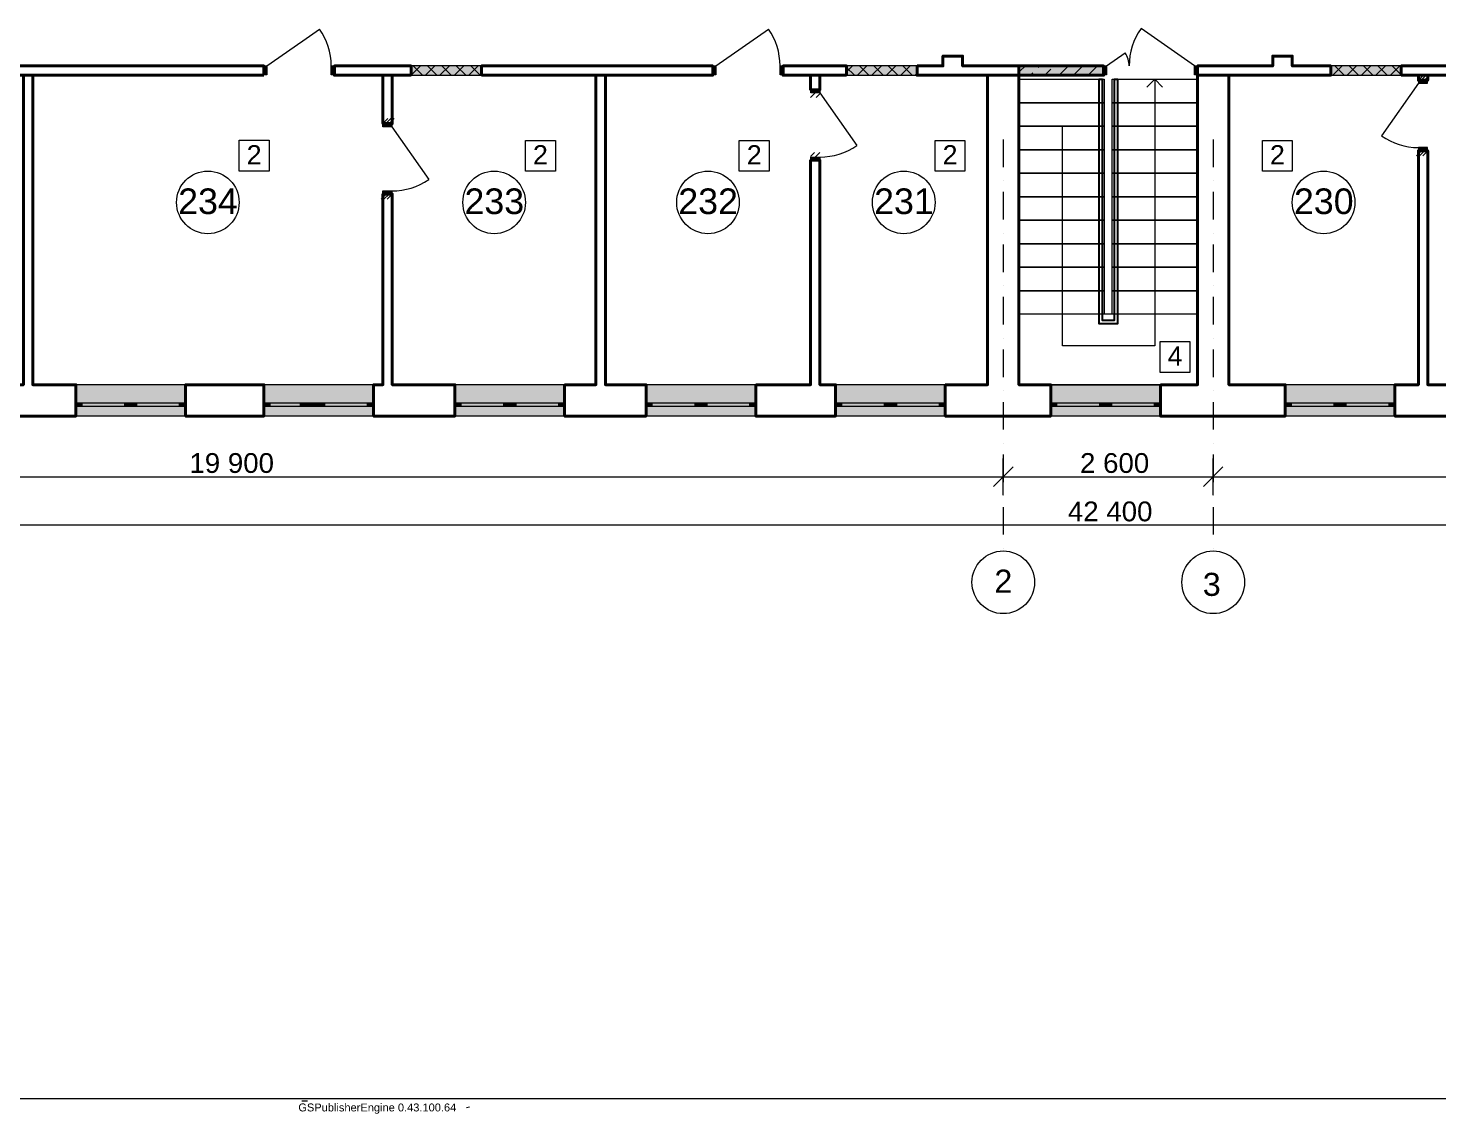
# Model space of a CAD drawing. Header units: millimetres. Extents: x 1372 to 666090, y 1285 to 31551.
# Drawn here: x 236444 to 254440, y 2959 to 16818 of the extents above; entities that cross this region are included whole.
import ezdxf

# ---------------------------------------------------------------- set-up
doc = ezdxf.new("R2010")
doc.units = ezdxf.units.MM
doc.layers.add('PDF _2D - Общий', color=7, linetype='Continuous', true_color=0x7e7e7e)
for name, color, linetype in [('PDF _2D-чертеж - Общий', 7, 'Continuous'), ('PDF _ar_note', 7, 'Continuous'), ('PDF _Аннотация - Общий', 7, 'Continuous'), ('PDF _Геометрия', 7, 'Continuous'), ('PDF _Интерьер - Мебель', 7, 'Continuous'), ('PDF _Конструктив - Стены Несущие', 7, 'Continuous'), ('PDF _Размер - Общий', 7, 'Continuous'), ('PDF _Слой ArchiCAD', 7, 'Continuous'), ('PDF _Текст', 7, 'Continuous')]:
    doc.layers.add(name, color=color, linetype=linetype)
doc.styles.add('PDF Arial', font='arial.ttf')

msp = doc.modelspace()

# ---------------------------------------------------------------- hatches: boundary and pattern name
at = {"layer": 'PDF _Конструктив - Стены Несущие', "true_color": 0xffffff, "transparency": 33554559}
for points in [[(249092.7, 16336.5), (250172.7, 16336.5), (250172.7, 16221.5), (250172.7, 16216.5), (249092.7, 16216.5)], [(237052.8, 11866.6), (237052.8, 11986.6), (237052.8, 12036.6), (237052.8, 12266.6), (238452.8, 12266.6), (238452.8, 12036.6), (238452.8, 11986.6), (238452.8, 11866.6)], [(239452.8, 12266.6), (239936.8, 12266.6), (239936.8, 11866.6), (239452.8, 11866.6), (239452.8, 11986.6), (239452.8, 12036.6)], [(240852.8, 11866.5), (239909.1, 11866.5), (239909.1, 12266.5), (240852.8, 12266.5), (240852.8, 12036.5), (240852.8, 11986.5)], [(241892.8, 11866.5), (241892.8, 11986.5), (241892.8, 12036.5), (241892.8, 12266.5), (243292.8, 12266.5), (243292.8, 12036.5), (243292.8, 11986.5), (243292.8, 11866.5)], [(244332.8, 11866.5), (244332.8, 11986.5), (244332.8, 12036.5), (244332.8, 12266.5), (245732.7, 12266.5), (245732.7, 12036.5), (245732.7, 11986.5), (245732.7, 11866.5)], [(246752.7, 11866.5), (246752.7, 11986.5), (246752.7, 12036.5), (246752.7, 12266.5), (248152.7, 12266.5), (248152.7, 12036.5), (248152.7, 11986.5), (248152.7, 11866.5)], [(249498.5, 11866.5), (249498.5, 11986.5), (249498.5, 12036.5), (249498.5, 12266.5), (250898.5, 12266.5), (250898.5, 12036.5), (250898.5, 11986.5), (250898.5, 11866.5)], [(252492.7, 11866.5), (252492.7, 11986.5), (252492.7, 12036.5), (252492.7, 12266.5), (253892.7, 12266.5), (253892.7, 12036.5), (253892.7, 11986.5), (253892.7, 11866.5)]]:
    msp.add_hatch(color=7, dxfattribs=at).paths.add_polyline_path(points)

# ---------------------------------------------------------------- linework, layer by layer
at = {"layer": 'PDF _2D - Общий', "color": 7, "lineweight": 20}
for points in [[(241332.8, 16336.5), (241332.8, 16216.5), (242232.8, 16216.5), (242232.8, 16336.5)], [(246892.7, 16336.5), (246892.7, 16216.5), (247792.7, 16216.5), (247792.7, 16336.5)], [(253072.7, 16336.5), (253072.7, 16216.5), (253972.7, 16216.5), (253972.7, 16336.5)]]:
    msp.add_lwpolyline(points, close=True, dxfattribs=at)
for points in [[(241333.3, 16216.5), (241453.3, 16336.5)], [(241477.9, 16216.5), (241357.9, 16336.5)], [(241517.1, 16216.5), (241637.1, 16336.5)], [(241661.8, 16216.5), (241541.8, 16336.5)], [(241701, 16216.5), (241821, 16336.5)], [(241845.6, 16216.5), (241725.6, 16336.5)], [(241884.8, 16216.5), (242004.8, 16336.5)], [(242029.5, 16216.5), (241909.5, 16336.5)], [(242068.7, 16216.5), (242188.7, 16336.5)], [(242213.3, 16216.5), (242093.3, 16336.5)], [(246892.7, 16260.6), (246968.7, 16336.5)], [(246993.3, 16216.5), (246892.7, 16317.1)], [(247032.5, 16216.5), (247152.5, 16336.5)], [(247177.2, 16216.5), (247057.2, 16336.5)], [(247216.4, 16216.5), (247336.4, 16336.5)], [(247361, 16216.5), (247241, 16336.5)], [(247400.2, 16216.5), (247520.2, 16336.5)], [(247544.9, 16216.5), (247424.9, 16336.5)], [(247584.1, 16216.5), (247704.1, 16336.5)], [(247728.7, 16216.5), (247608.7, 16336.5)], [(247767.9, 16216.5), (247792.7, 16241.3)], [(247792.7, 16336.4), (247792.6, 16336.5)], [(253099.5, 16216.5), (253219.5, 16336.5)], [(253244.1, 16216.5), (253124.1, 16336.5)], [(253283.3, 16216.5), (253403.3, 16336.5)], [(253428, 16216.5), (253308, 16336.5)], [(253467.2, 16216.5), (253587.2, 16336.5)], [(253611.8, 16216.5), (253491.8, 16336.5)], [(253651, 16216.5), (253771, 16336.5)], [(253795.7, 16216.5), (253675.7, 16336.5)], [(253834.9, 16216.5), (253954.9, 16336.5)], [(253972.7, 16223.3), (253859.5, 16336.5)]]:
    msp.add_lwpolyline(points, dxfattribs=at)
at = {"layer": 'PDF _2D - Общий', "color": 7, "lineweight": 0, "true_color": 0xffffff, "transparency": 33554559}
for points in [[(242232.8, 16336.5), (242232.8, 16216.5), (241332.8, 16336.5), (241332.8, 16216.5)], [(247792.7, 16336.5), (247792.7, 16216.5), (246892.7, 16336.5), (246892.7, 16216.5)], [(253972.7, 16336.5), (253972.7, 16216.5), (253072.7, 16336.5), (253072.7, 16216.5)]]:
    msp.add_solid(points, dxfattribs=at)
at = {"layer": 'PDF _2D-чертеж - Общий', "lineweight": 20}
for points in [[(239936.8, 3151.1), (239912.5, 3151.1), (221412.6, 3151.1), (221412.6, 31551), (239912.5, 31551), (239936.8, 31551)], [(239909.1, 31551), (239912.5, 31551), (279412.4, 31551), (279412.4, 3151), (239912.5, 3151), (239909.1, 3151)]]:
    msp.add_lwpolyline(points, dxfattribs=at)
at = {"layer": 'PDF _ar_note', "lineweight": 20}
msp.add_lwpolyline([(239937.3, 3123.1), (240008.5, 3123.1)], dxfattribs=at)
at = {"layer": 'PDF _Аннотация - Общий', "lineweight": 20}
for points in [[(254192.7, 16154), (254257.1, 16218.4)], [(254229.1, 16154), (254293.4, 16218.4)], [(254271.2, 16154), (254335.5, 16218.4)], [(250827.7, 16166.5), (250827.7, 12760.7), (249649.5, 12760.7), (249649.5, 15566.5)], [(250727.7, 16066.5), (250827.7, 16166.5), (250927.7, 16066.5)], [(246432.7, 15932.5), (246487.4, 15987.1)], [(246505, 15933.1), (246558.8, 15986.9)], [(240972.8, 15599.5), (241037.1, 15663.9)], [(241009.1, 15599.5), (241073.4, 15663.9)], [(241051.2, 15599.5), (241115.6, 15663.9)], [(249092.7, 15266.5), (249092.7, 15566.5)], [(249092.7, 15566.5), (250182.7, 15566.5)], [(250182.7, 15566.5), (250182.7, 15266.5)], [(250282.7, 15266.5), (250282.7, 15566.5)], [(250282.7, 15566.5), (251372.7, 15566.5)], [(251372.7, 15566.5), (251372.7, 15266.5)], [(248892.7, 15396.9), (248892.7, 15044.2)], [(251572.7, 15396.9), (251572.7, 15044.2)], [(246483.4, 15229.4), (246432.7, 15178.7)], [(246552.7, 15232.5), (246494.7, 15174.5)], [(250182.7, 15266.5), (249092.7, 15266.5)], [(251372.7, 15266.5), (250282.7, 15266.5)], [(254169.9, 15189.7), (254234.2, 15254)], [(254206.3, 15189.7), (254270.6, 15254)], [(254248.4, 15189.7), (254312.7, 15254)], [(248892.7, 14867.8), (248892.7, 14867.8)], [(251572.7, 14867.8), (251572.7, 14867.8)], [(240950, 14635.2), (241014.3, 14699.5)], [(240986.3, 14635.2), (241050.6, 14699.5)], [(241028.4, 14635.2), (241092.8, 14699.5)], [(248892.7, 14726.7), (248892.7, 14373.9)], [(251572.7, 14726.7), (251572.7, 14373.9)], [(248892.7, 14197.5), (248892.7, 14197.5)], [(248892.7, 14056.4), (248892.7, 13703.6)], [(251572.7, 14197.5), (251572.7, 14197.5)], [(251572.7, 14056.4), (251572.7, 13703.6)], [(248892.7, 13527.2), (248892.7, 13527.2)], [(251572.7, 13527.2), (251572.7, 13527.2)], [(248892.7, 13386.1), (248892.7, 13033.3)], [(251572.7, 13386.1), (251572.7, 13033.3)], [(248892.7, 12856.9), (248892.7, 12856.9)], [(251572.7, 12856.9), (251572.7, 12856.9)], [(248892.7, 12715.8), (248892.7, 12363.1)], [(251572.7, 12715.8), (251572.7, 12363.1)], [(248892.7, 12186.7), (248892.7, 12186.7)], [(251572.7, 12186.7), (251572.7, 12186.7)], [(248892.7, 12045.6), (248892.7, 11692.8)], [(251572.7, 12045.6), (251572.7, 11692.8)], [(248892.7, 11516.4), (248892.7, 11516.4)], [(248892.7, 11375.3), (248892.7, 11022.5)], [(251572.7, 11516.4), (251572.7, 11516.4)], [(251572.7, 11375.3), (251572.7, 11022.5)], [(248892.7, 10846.1), (248892.7, 10846.1)], [(251572.7, 10846.1), (251572.7, 10846.1)], [(248892.7, 10705), (248892.7, 10352.2)], [(251572.7, 10705), (251572.7, 10352.2)], [(248892.7, 10175.8), (248892.7, 10175.8)], [(251572.7, 10175.8), (251572.7, 10175.8)]]:
    msp.add_lwpolyline(points, dxfattribs=at)
for points in [[(250182.7, 15866.5), (249092.7, 15866.5), (249092.7, 16166.5), (250182.7, 16166.5)], [(251372.7, 15866.5), (250282.7, 15866.5), (250282.7, 16166.5), (251372.7, 16166.5)], [(250182.7, 15566.5), (249092.7, 15566.5), (249092.7, 15866.5), (250182.7, 15866.5)], [(251372.7, 15566.5), (250282.7, 15566.5), (250282.7, 15866.5), (251372.7, 15866.5)], [(250182.7, 15266.5), (249092.7, 15266.5), (249092.7, 15566.5), (250182.7, 15566.5)], [(251372.7, 15266.5), (250282.7, 15266.5), (250282.7, 15566.5), (251372.7, 15566.5)], [(250182.7, 14966.5), (249092.7, 14966.5), (249092.7, 15266.5), (250182.7, 15266.5)], [(251372.7, 14966.5), (250282.7, 14966.5), (250282.7, 15266.5), (251372.7, 15266.5)], [(250182.7, 14666.5), (249092.7, 14666.5), (249092.7, 14966.5), (250182.7, 14966.5)], [(251372.7, 14666.5), (250282.7, 14666.5), (250282.7, 14966.5), (251372.7, 14966.5)], [(250182.7, 14366.5), (249092.7, 14366.5), (249092.7, 14666.5), (250182.7, 14666.5)], [(251372.7, 14366.5), (250282.7, 14366.5), (250282.7, 14666.5), (251372.7, 14666.5)], [(250182.7, 14066.5), (249092.7, 14066.5), (249092.7, 14366.5), (250182.7, 14366.5)], [(251372.7, 14066.5), (250282.7, 14066.5), (250282.7, 14366.5), (251372.7, 14366.5)], [(250182.7, 13766.5), (249092.7, 13766.5), (249092.7, 14066.5), (250182.7, 14066.5)], [(251372.7, 13766.5), (250282.7, 13766.5), (250282.7, 14066.5), (251372.7, 14066.5)], [(250182.7, 13466.5), (249092.7, 13466.5), (249092.7, 13766.5), (250182.7, 13766.5)], [(251372.7, 13466.5), (250282.7, 13466.5), (250282.7, 13766.5), (251372.7, 13766.5)], [(250182.7, 13166.5), (249092.7, 13166.5), (249092.7, 13466.5), (250182.7, 13466.5)], [(251372.7, 13166.5), (250282.7, 13166.5), (250282.7, 13466.5), (251372.7, 13466.5)], [(249092.7, 12266.5), (251372.7, 12266.5), (251372.7, 13166.5), (249092.7, 13166.5)]]:
    msp.add_lwpolyline(points, close=True, dxfattribs=at)
for centre in [(248892.7, 9743.8), (251572.7, 9743.8)]:
    msp.add_circle(centre, 400, dxfattribs=at)
at = {"layer": 'PDF _Геометрия', "lineweight": 9}
msp.add_lwpolyline([(242038.3, 3038.4), (242077.5, 3046.3)], dxfattribs=at)
at = {"layer": 'PDF _Интерьер - Мебель', "lineweight": 20}
for centre in [(238737.8, 14593.7), (242392.8, 14593.6), (245122.8, 14593.6), (247622.7, 14593.6), (252982.7, 14593.6)]:
    msp.add_circle(centre, 399.6, dxfattribs=at)
at = {"layer": 'PDF _Конструктив - Стены Несущие', "lineweight": 20}
for points in [[(239909.1, 16628), (240164.5, 16806.9)], [(245222.7, 16336.5), (245894.4, 16806.9)], [(251332.7, 16336.5), (250651.2, 16813.7)], [(239492.8, 16336.6), (239936.8, 16647.5)], [(250212.7, 16336.5), (250448.6, 16501.7)], [(254192.7, 16114), (253722.4, 15442.3)], [(246552.7, 15992.5), (247023.1, 15320.8)], [(241087.8, 15559.5), (241558.1, 14887.8)], [(238452.8, 12266.6), (237052.8, 12266.6)], [(239936.8, 12266.6), (239452.8, 12266.6)], [(240852.8, 12266.5), (239909.1, 12266.5)], [(243292.8, 12266.5), (241892.8, 12266.5)], [(245732.7, 12266.5), (244332.8, 12266.5)], [(248152.7, 12266.5), (246752.7, 12266.5)], [(250898.5, 12266.5), (249498.5, 12266.5)], [(253892.7, 12266.5), (252492.7, 12266.5)], [(237052.8, 12036.6), (237127.8, 12036.6), (237127.8, 11986.6), (237052.8, 11986.6)], [(237127.8, 12036.6), (237677.8, 12036.6)], [(237677.8, 11986.6), (237127.8, 11986.6)], [(237827.8, 12036.6), (238377.8, 12036.6)], [(238377.8, 11986.6), (237827.8, 11986.6)], [(238452.8, 11986.6), (238377.8, 11986.6), (238377.8, 12036.6), (238452.8, 12036.6)], [(239452.8, 12036.6), (239527.8, 12036.6), (239527.8, 11986.6), (239452.8, 11986.6)], [(239527.8, 12036.6), (239936.8, 12036.6)], [(239936.8, 11986.6), (239527.8, 11986.6)], [(239909.1, 12036.5), (240077.8, 12036.5)], [(240077.8, 11986.5), (239909.1, 11986.5)], [(240227.8, 12036.5), (240777.8, 12036.5)], [(240777.8, 11986.5), (240227.8, 11986.5)], [(240852.8, 11986.5), (240777.8, 11986.5), (240777.8, 12036.5), (240852.8, 12036.5)], [(241892.8, 12036.5), (241967.8, 12036.5), (241967.8, 11986.5), (241892.8, 11986.5)], [(241967.8, 12036.5), (242517.8, 12036.5)], [(242517.8, 11986.5), (241967.8, 11986.5)], [(242667.8, 12036.5), (243217.8, 12036.5)], [(243217.8, 11986.5), (242667.8, 11986.5)], [(243292.8, 11986.5), (243217.8, 11986.5), (243217.8, 12036.5), (243292.8, 12036.5)], [(244332.8, 12036.5), (244407.8, 12036.5), (244407.8, 11986.5), (244332.8, 11986.5)], [(244407.8, 12036.5), (244957.8, 12036.5)], [(244957.8, 11986.5), (244407.8, 11986.5)], [(245107.7, 12036.5), (245657.7, 12036.5)], [(245657.7, 11986.5), (245107.7, 11986.5)], [(245732.7, 11986.5), (245657.7, 11986.5), (245657.7, 12036.5), (245732.7, 12036.5)], [(246752.7, 12036.5), (246827.7, 12036.5), (246827.7, 11986.5), (246752.7, 11986.5)], [(246827.7, 12036.5), (247377.7, 12036.5)], [(247377.7, 11986.5), (246827.7, 11986.5)], [(247527.7, 12036.5), (248077.7, 12036.5)], [(248077.7, 11986.5), (247527.7, 11986.5)], [(248152.7, 11986.5), (248077.7, 11986.5), (248077.7, 12036.5), (248152.7, 12036.5)], [(249498.5, 12036.5), (249573.5, 12036.5), (249573.5, 11986.5), (249498.5, 11986.5)], [(249573.5, 12036.5), (250123.5, 12036.5)], [(250123.5, 11986.5), (249573.5, 11986.5)], [(250273.5, 12036.5), (250823.5, 12036.5)], [(250823.5, 11986.5), (250273.5, 11986.5)], [(250898.5, 11986.5), (250823.5, 11986.5), (250823.5, 12036.5), (250898.5, 12036.5)], [(252492.7, 12036.5), (252567.7, 12036.5), (252567.7, 11986.5), (252492.7, 11986.5)], [(252567.7, 12036.5), (253117.7, 12036.5)], [(253117.7, 11986.5), (252567.7, 11986.5)], [(253267.7, 12036.5), (253817.7, 12036.5)], [(253817.7, 11986.5), (253267.7, 11986.5)], [(253892.7, 11986.5), (253817.7, 11986.5), (253817.7, 12036.5), (253892.7, 12036.5)], [(238452.8, 11866.6), (237052.8, 11866.6)], [(239936.8, 11866.6), (239452.8, 11866.6)], [(240852.8, 11866.5), (239909.1, 11866.5)], [(243292.8, 11866.5), (241892.8, 11866.5)], [(245732.7, 11866.5), (244332.8, 11866.5)], [(248152.7, 11866.5), (246752.7, 11866.5)], [(250898.5, 11866.5), (249498.5, 11866.5)], [(253892.7, 11866.5), (252492.7, 11866.5)]]:
    msp.add_lwpolyline(points, dxfattribs=at)
at = {"layer": 'PDF _Конструктив - Стены Несущие', "color": 7, "lineweight": 0, "true_color": 0xffffff}
msp.add_lwpolyline([(250651.2, 16813.7, 0.1540652), (250500.7, 16336.5, 0.1539158), (250448.6, 16501.7)], format="xyb", dxfattribs=at)
at = {"layer": 'PDF _Конструктив - Стены Несущие', "lineweight": 40}
for points in [[(247792.7, 16336.5), (247792.7, 16216.5), (249092.7, 16216.5), (249092.7, 16336.5), (248372.7, 16336.5), (248372.7, 16461.5), (248122.7, 16461.5), (248122.7, 16336.5)], [(239452.8, 16216.6), (239452.8, 16221.6), (239452.8, 16336.6), (234552.8, 16336.6), (234552.8, 16221.6), (234552.8, 16216.6)], [(236112.8, 12266.6), (236112.8, 12036.6), (236112.8, 11986.6), (236112.8, 11866.6), (237052.8, 11866.6), (237052.8, 11986.6), (237052.8, 12036.6), (237052.8, 12266.6), (236502.8, 12266.6), (236502.8, 16216.6), (236382.8, 16216.6), (236382.8, 12266.6)], [(241332.8, 16216.5), (241332.8, 16336.5), (240352.8, 16336.5), (240352.8, 16221.5), (240352.8, 16216.5)], [(240972.8, 16216.5), (240972.8, 15599.5), (241087.8, 15599.5), (241092.8, 15599.5), (241092.8, 16216.5)], [(242232.8, 16216.5), (242232.8, 16336.5), (245182.7, 16336.5), (245182.7, 16221.5), (245182.7, 16216.5)], [(243292.8, 12266.5), (243292.8, 12036.5), (243292.8, 11986.5), (243292.8, 11866.5), (244332.8, 11866.5), (244332.8, 11986.5), (244332.8, 12036.5), (244332.8, 12266.5), (243812.8, 12266.5), (243812.8, 16216.5), (243692.8, 16216.5), (243692.8, 12266.5)], [(246892.7, 16216.5), (246892.7, 16336.5), (246082.7, 16336.5), (246082.7, 16221.5), (246082.7, 16216.5)], [(246432.7, 16216.5), (246552.7, 16216.5), (246552.7, 16032.5), (246437.7, 16032.5), (246432.7, 16032.5)], [(248152.7, 12266.5), (248152.7, 12036.5), (248152.7, 11986.5), (248152.7, 11866.5), (249498.5, 11866.5), (249498.5, 11986.5), (249498.5, 12036.5), (249498.5, 12266.5), (249092.7, 12266.5), (249092.7, 16216.5), (248692.7, 16216.5), (248692.7, 12266.5)], [(249092.7, 16216.5), (249092.7, 16336.5), (250172.7, 16336.5), (250172.7, 16221.5), (250172.7, 16216.5)], [(250898.5, 12266.5), (250898.5, 12036.5), (250898.5, 11986.5), (250898.5, 11866.5), (252492.7, 11866.5), (252492.7, 11986.5), (252492.7, 12036.5), (252492.7, 12266.5), (251772.7, 12266.5), (251772.7, 16216.5), (251372.7, 16216.5), (251372.7, 12266.5)], [(253972.7, 16216.5), (253972.7, 16336.5), (254732.7, 16336.5), (254732.7, 16221.5), (254732.7, 16216.5)], [(254192.7, 16216.5), (254192.7, 16154), (254307.7, 16154), (254312.7, 16154), (254312.7, 16216.5)], [(245732.7, 12266.5), (245732.7, 12036.5), (245732.7, 11986.5), (245732.7, 11866.5), (246752.7, 11866.5), (246752.7, 11986.5), (246752.7, 12036.5), (246752.7, 12266.5), (246552.7, 12266.5), (246552.7, 15132.5), (246437.7, 15132.5), (246432.7, 15132.5), (246432.7, 12266.5)], [(253892.7, 12036.5), (253892.7, 11986.5), (253892.7, 11866.5), (254912.7, 11866.5), (254912.7, 11986.5), (254912.7, 12036.5), (254912.7, 12266.5), (254312.7, 12266.5), (254312.7, 15254), (254307.7, 15254), (254192.7, 15254), (254192.7, 12266.5), (253892.7, 12266.5)], [(240852.8, 12036.5), (240852.8, 11986.5), (240852.8, 11866.5), (241892.8, 11866.5), (241892.8, 11986.5), (241892.8, 12036.5), (241892.8, 12266.5), (241092.8, 12266.5), (241092.8, 14699.5), (241087.8, 14699.5), (240972.8, 14699.5), (240972.8, 12266.5), (240852.8, 12266.5)], [(239452.8, 11986.6), (239452.8, 11866.6), (238452.8, 11866.6), (238452.8, 11986.6), (238452.8, 12036.6), (238452.8, 12266.6), (239452.8, 12266.6), (239452.8, 12036.6)]]:
    msp.add_lwpolyline(points, close=True, dxfattribs=at)
for points in [[(251372.7, 16216.5), (253072.7, 16216.5), (253072.7, 16336.5), (252582.7, 16336.5), (252582.7, 16461.5), (252332.7, 16461.5), (252332.7, 16336.5), (251372.7, 16336.5), (251372.7, 16216.5), (251372.7, 16221.5), (251372.7, 16336.5), (251372.7, 16221.5)], [(239452.8, 16336.6), (239452.8, 16221.6)], [(240352.8, 16336.5), (240352.8, 16221.5)], [(245182.7, 16336.5), (245182.7, 16221.5)], [(246082.7, 16336.5), (246082.7, 16221.5)], [(250172.7, 16336.5), (250172.7, 16221.5)], [(246552.7, 16032.5), (246437.7, 16032.5)], [(254192.7, 16154), (254307.7, 16154)], [(240972.8, 15599.5), (241087.8, 15599.5)], [(246552.7, 15132.5), (246437.7, 15132.5)], [(254192.7, 15254), (254307.7, 15254)], [(240972.8, 14699.5), (241087.8, 14699.5)], [(237052.8, 11986.6), (237052.8, 12036.6)], [(238452.8, 11986.6), (238452.8, 12036.6)], [(239452.8, 11986.6), (239452.8, 12036.6)], [(240852.8, 11986.5), (240852.8, 12036.5)], [(241892.8, 11986.5), (241892.8, 12036.5)], [(243292.8, 11986.5), (243292.8, 12036.5)], [(244332.8, 11986.5), (244332.8, 12036.5)], [(245732.7, 11986.5), (245732.7, 12036.5)], [(246752.7, 11986.5), (246752.7, 12036.5)], [(248152.7, 11986.5), (248152.7, 12036.5)], [(249498.5, 11986.5), (249498.5, 12036.5)], [(250898.5, 11986.5), (250898.5, 12036.5)], [(252492.7, 11986.5), (252492.7, 12036.5)], [(253892.7, 11986.5), (253892.7, 12036.5)]]:
    msp.add_lwpolyline(points, dxfattribs=at)
at = {"layer": 'PDF _Конструктив - Стены Несущие', "lineweight": 20}
for points in [[(239452.8, 16336.6), (239492.8, 16336.6), (239492.8, 16221.6), (239452.8, 16221.6)], [(240352.8, 16221.5), (240312.8, 16221.5), (240312.8, 16336.5), (240352.8, 16336.5)], [(245182.7, 16336.5), (245222.7, 16336.5), (245222.7, 16221.5), (245182.7, 16221.5)], [(246082.7, 16221.5), (246042.7, 16221.5), (246042.7, 16336.5), (246082.7, 16336.5)], [(250172.7, 16336.5), (250212.7, 16336.5), (250212.7, 16221.5), (250172.7, 16221.5)], [(251372.7, 16221.5), (251332.7, 16221.5), (251332.7, 16336.5), (251372.7, 16336.5)], [(246552.7, 16032.5), (246552.7, 15992.5), (246437.7, 15992.5), (246437.7, 16032.5)], [(254192.7, 16154), (254192.7, 16114), (254307.7, 16114), (254307.7, 16154)], [(241087.8, 15599.5), (241087.8, 15559.5), (240972.8, 15559.5), (240972.8, 15599.5)], [(246437.7, 15132.5), (246437.7, 15172.5), (246552.7, 15172.5), (246552.7, 15132.5)], [(254307.7, 15254), (254307.7, 15294), (254192.7, 15294), (254192.7, 15254)], [(240972.8, 14699.5), (240972.8, 14739.5), (241087.8, 14739.5), (241087.8, 14699.5)], [(237752.8, 12036.6), (237827.8, 12036.6), (237827.8, 11986.6), (237752.8, 11986.6), (237677.8, 11986.6), (237677.8, 12036.6)], [(240152.8, 12036.5), (240227.8, 12036.5), (240227.8, 11986.5), (240152.8, 11986.5), (240077.8, 11986.5), (240077.8, 12036.5)], [(242592.8, 12036.5), (242667.8, 12036.5), (242667.8, 11986.5), (242592.8, 11986.5), (242517.8, 11986.5), (242517.8, 12036.5)], [(245032.7, 12036.5), (245107.7, 12036.5), (245107.7, 11986.5), (245032.7, 11986.5), (244957.8, 11986.5), (244957.8, 12036.5)], [(247452.7, 12036.5), (247527.7, 12036.5), (247527.7, 11986.5), (247452.7, 11986.5), (247377.7, 11986.5), (247377.7, 12036.5)], [(250198.5, 12036.5), (250273.5, 12036.5), (250273.5, 11986.5), (250198.5, 11986.5), (250123.5, 11986.5), (250123.5, 12036.5)], [(253192.7, 12036.5), (253267.7, 12036.5), (253267.7, 11986.5), (253192.7, 11986.5), (253117.7, 11986.5), (253117.7, 12036.5)]]:
    msp.add_lwpolyline(points, close=True, dxfattribs=at)
at = {"layer": 'PDF _Конструктив - Стены Несущие', "lineweight": 5}
for points in [[(249174.8, 16336.5), (249106, 16267.6)], [(249268.6, 16246.4), (249238.7, 16216.5)], [(249358.7, 16336.5), (249339.3, 16317.1)], [(249501.9, 16295.9), (249422.5, 16216.5)], [(249726.4, 16336.5), (249606.4, 16216.5)], [(249910.2, 16336.5), (249790.2, 16216.5)], [(250094.1, 16336.5), (249989.8, 16232.3)]]:
    msp.add_lwpolyline(points, dxfattribs=at)
at = {"layer": 'PDF _Конструктив - Стены Несущие', "lineweight": 25}
msp.add_lwpolyline([(250157.1, 13044.3), (250117.1, 13044.3), (250117.1, 16166.5), (250157.1, 16166.5), (250157.1, 13088.3), (250311.3, 13088.3), (250311.3, 16166.5), (250351.3, 16166.5), (250351.3, 13044.3)], close=True, dxfattribs=at)
at = {"layer": 'PDF _Конструктив - Стены Несущие', "color": 7, "lineweight": 0, "true_color": 0xffffff}
for centre, radius, start, end in [((239492.5, 16336.5), 820.3, 0.0024, 34.99394), ((245222.4, 16336.5), 820.3, 0.0024, 34.99394), ((246552.9, 15991.9), 819.4, 269.98799, 305.01324), ((254192.7, 16113.9), 819.9, 234.99737, 269.99931), ((241087.7, 15559.7), 820.2, 270.00422, 304.997)]:
    msp.add_arc(centre, radius, start, end, dxfattribs=at)
at = {"layer": 'PDF _Конструктив - Стены Несущие', "color": 7, "lineweight": 0, "true_color": 0xffffff, "transparency": 33554559}
for points in [[(239452.8, 16336.6), (239492.8, 16336.6), (239452.8, 16221.6), (239492.8, 16221.6)], [(240352.8, 16221.5), (240312.8, 16221.5), (240352.8, 16336.5), (240312.8, 16336.5)], [(245182.7, 16336.5), (245222.7, 16336.5), (245182.7, 16221.5), (245222.7, 16221.5)], [(246082.7, 16221.5), (246042.7, 16221.5), (246082.7, 16336.5), (246042.7, 16336.5)], [(250172.7, 16336.5), (250212.7, 16336.5), (250172.7, 16221.5), (250212.7, 16221.5)], [(251372.7, 16221.5), (251332.7, 16221.5), (251372.7, 16336.5), (251332.7, 16336.5)], [(246552.7, 16032.5), (246552.7, 15992.5), (246437.7, 16032.5), (246437.7, 15992.5)], [(254192.7, 16154), (254307.7, 16154), (254192.7, 16114), (254307.7, 16114)], [(241087.8, 15599.5), (241087.8, 15559.5), (240972.8, 15599.5), (240972.8, 15559.5)], [(246437.7, 15132.5), (246437.7, 15172.5), (246552.7, 15132.5), (246552.7, 15172.5)], [(254307.7, 15254), (254192.7, 15254), (254307.7, 15294), (254192.7, 15294)], [(240972.8, 14699.5), (240972.8, 14739.5), (241087.8, 14699.5), (241087.8, 14739.5)], [(237052.8, 12036.6), (237127.8, 12036.6), (237052.8, 11986.6), (237127.8, 11986.6)], [(237677.8, 11986.6), (237127.8, 11986.6), (237677.8, 12036.6), (237127.8, 12036.6)], [(237752.8, 11986.6), (237677.8, 11986.6), (237752.8, 12036.6), (237677.8, 12036.6)], [(237752.8, 12036.6), (237827.8, 12036.6), (237752.8, 11986.6), (237827.8, 11986.6)], [(238377.8, 11986.6), (237827.8, 11986.6), (238377.8, 12036.6), (237827.8, 12036.6)], [(238452.8, 11986.6), (238377.8, 11986.6), (238452.8, 12036.6), (238377.8, 12036.6)], [(239452.8, 12036.6), (239527.8, 12036.6), (239452.8, 11986.6), (239527.8, 11986.6)], [(239936.8, 11986.6), (239527.8, 11986.6), (239936.8, 12036.6), (239527.8, 12036.6)], [(240077.8, 11986.5), (239909.1, 11986.5), (240077.8, 12036.5), (239909.1, 12036.5)], [(240152.8, 11986.5), (240077.8, 11986.5), (240152.8, 12036.5), (240077.8, 12036.5)], [(240152.8, 12036.5), (240227.8, 12036.5), (240152.8, 11986.5), (240227.8, 11986.5)], [(240777.8, 11986.5), (240227.8, 11986.5), (240777.8, 12036.5), (240227.8, 12036.5)], [(240852.8, 11986.5), (240777.8, 11986.5), (240852.8, 12036.5), (240777.8, 12036.5)], [(241892.8, 12036.5), (241967.8, 12036.5), (241892.8, 11986.5), (241967.8, 11986.5)], [(242517.8, 11986.5), (241967.8, 11986.5), (242517.8, 12036.5), (241967.8, 12036.5)], [(242592.8, 11986.5), (242517.8, 11986.5), (242592.8, 12036.5), (242517.8, 12036.5)], [(242592.8, 12036.5), (242667.8, 12036.5), (242592.8, 11986.5), (242667.8, 11986.5)], [(243217.8, 11986.5), (242667.8, 11986.5), (243217.8, 12036.5), (242667.8, 12036.5)], [(243292.8, 11986.5), (243217.8, 11986.5), (243292.8, 12036.5), (243217.8, 12036.5)], [(244332.8, 12036.5), (244407.8, 12036.5), (244332.8, 11986.5), (244407.8, 11986.5)], [(244957.8, 11986.5), (244407.8, 11986.5), (244957.8, 12036.5), (244407.8, 12036.5)], [(245032.7, 11986.5), (244957.8, 11986.5), (245032.7, 12036.5), (244957.8, 12036.5)], [(245032.7, 12036.5), (245107.7, 12036.5), (245032.7, 11986.5), (245107.7, 11986.5)], [(245657.7, 11986.5), (245107.7, 11986.5), (245657.7, 12036.5), (245107.7, 12036.5)], [(245732.7, 11986.5), (245657.7, 11986.5), (245732.7, 12036.5), (245657.7, 12036.5)], [(246752.7, 12036.5), (246827.7, 12036.5), (246752.7, 11986.5), (246827.7, 11986.5)], [(247377.7, 11986.5), (246827.7, 11986.5), (247377.7, 12036.5), (246827.7, 12036.5)], [(247452.7, 11986.5), (247377.7, 11986.5), (247452.7, 12036.5), (247377.7, 12036.5)], [(247452.7, 12036.5), (247527.7, 12036.5), (247452.7, 11986.5), (247527.7, 11986.5)], [(248077.7, 11986.5), (247527.7, 11986.5), (248077.7, 12036.5), (247527.7, 12036.5)], [(248152.7, 11986.5), (248077.7, 11986.5), (248152.7, 12036.5), (248077.7, 12036.5)], [(249498.5, 12036.5), (249573.5, 12036.5), (249498.5, 11986.5), (249573.5, 11986.5)], [(250123.5, 11986.5), (249573.5, 11986.5), (250123.5, 12036.5), (249573.5, 12036.5)], [(250198.5, 11986.5), (250123.5, 11986.5), (250198.5, 12036.5), (250123.5, 12036.5)], [(250198.5, 12036.5), (250273.5, 12036.5), (250198.5, 11986.5), (250273.5, 11986.5)], [(250823.5, 11986.5), (250273.5, 11986.5), (250823.5, 12036.5), (250273.5, 12036.5)], [(250898.5, 11986.5), (250823.5, 11986.5), (250898.5, 12036.5), (250823.5, 12036.5)], [(252492.7, 12036.5), (252567.7, 12036.5), (252492.7, 11986.5), (252567.7, 11986.5)], [(253117.7, 11986.5), (252567.7, 11986.5), (253117.7, 12036.5), (252567.7, 12036.5)], [(253192.7, 11986.5), (253117.7, 11986.5), (253192.7, 12036.5), (253117.7, 12036.5)], [(253192.7, 12036.5), (253267.7, 12036.5), (253192.7, 11986.5), (253267.7, 11986.5)], [(253817.7, 11986.5), (253267.7, 11986.5), (253817.7, 12036.5), (253267.7, 12036.5)], [(253892.7, 11986.5), (253817.7, 11986.5), (253892.7, 12036.5), (253817.7, 12036.5)]]:
    msp.add_solid(points, dxfattribs=at)
at = {"layer": 'PDF _Размер - Общий', "lineweight": 20}
for points in [[(249017.7, 11216.4), (248767.7, 10966.4)], [(248892.7, 10857), (248892.7, 11325.7)], [(251697.7, 11216.4), (251447.7, 10966.4)], [(251572.7, 10857), (251572.7, 11325.7)], [(228805.3, 11091.5), (228992.8, 11091.5), (239936.8, 11091.5)], [(239909.1, 11091.4), (248892.7, 11091.4), (251572.7, 11091.4), (271322.6, 11091.4), (271510.1, 11091.4)], [(239936.8, 10473.6), (228992.8, 10473.6), (228805.3, 10473.6)], [(271510.1, 10473.5), (271322.6, 10473.5), (239909.1, 10473.5)]]:
    msp.add_lwpolyline(points, dxfattribs=at)
at = {"layer": 'PDF _Слой ArchiCAD', "lineweight": 20}
for points in [[(239137.4, 14993.3), (239137.4, 15386.1), (239519.1, 15386.1), (239519.1, 14993.3)], [(242792.4, 14993.2), (242792.4, 15386), (243174.1, 15386), (243174.1, 14993.2)], [(245522.3, 14993.2), (245522.3, 15386), (245904.1, 15386), (245904.1, 14993.2)], [(248022.3, 14993.2), (248022.3, 15386), (248404, 15386), (248404, 14993.2)], [(252201.4, 14993.2), (252201.4, 15386), (252583.1, 15386), (252583.1, 14993.2)], [(250894.3, 12423.6), (250894.3, 12816.5), (251276, 12816.5), (251276, 12423.6)]]:
    msp.add_lwpolyline(points, close=True, dxfattribs=at)

# ---------------------------------------------------------------- texts
at = {"layer": 'PDF _Текст', "attachment_point": 7, "style": 'PDF Arial'}
for s, insert, char_height in [('2', (239233.4, 15078.9), 245.4), ('2', (242888.4, 15078.9), 245.4), ('2', (245618.4, 15078.9), 245.4), ('2', (248118.3, 15078.9), 245.4), ('2', (252297.4, 15078.9), 245.4), ('234', (238358.7, 14440.2), 326.9), ('233', (242013.7, 14440.2), 326.9), ('232', (244743.7, 14440.2), 326.9), ('231', (247243.7, 14440.2), 326.9), ('230', (252603.7, 14440.2), 326.9), ('4', (250990.3, 12509.4), 245.4), ('19 900', (238502.8, 11136.8), 252.64), ('2 600', (249872.7, 11136.8), 252.64), ('42 400', (249717.7, 10518.9), 252.64), ('2', (248778.9, 9610.9), 294.5), ('3', (251439.9, 9566.3), 294.5)]:
    msp.add_mtext(s, dxfattribs=dict(at, insert=insert, char_height=char_height))
at = {"layer": 'PDF _Текст', "color": 7, "true_color": 0xffffff, "insert": (239893.2, 2958.7), "char_height": 101.01, "attachment_point": 7, "style": 'PDF Arial'}
msp.add_mtext('GSPublisherEngine 0.43.100.64', dxfattribs=at)

doc.saveas('drawing.dxf')
